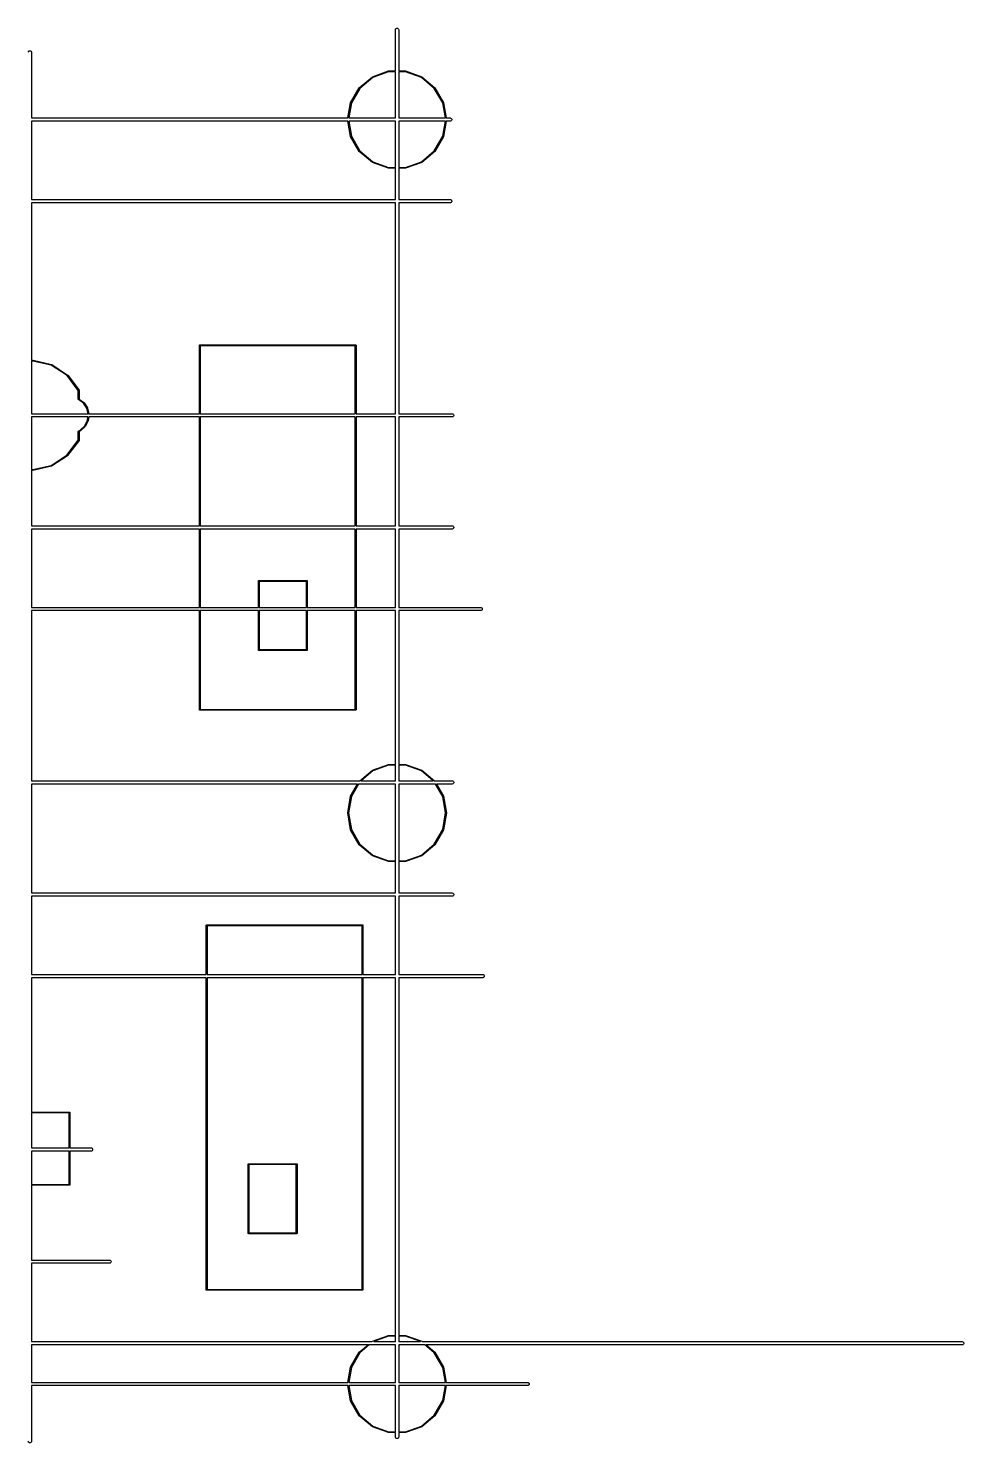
# Model space of a CAD drawing. Extents: x 15 to 494, y -198 to -76.
# Drawn here: x 435.5 to 493.7, y -198 to -109.9 of the extents above; entities that cross this region are included whole.
import ezdxf

# ---------------------------------------------------------------- set-up
doc = ezdxf.new("R2010")
doc.units = 0
doc.header["$MEASUREMENT"] = 0
doc.layers.add('BLACK', color=7, linetype='CONTINUOUS')

msp = doc.modelspace()

# ---------------------------------------------------------------- linework, layer by layer
at = {"layer": 'Black'}
for p, q in [((458.37, -109.982), (458.376, -109.948)), ((458.37, -112.542), (458.37, -109.982)), ((458.376, -109.948), (458.393, -109.918)), ((458.393, -109.918), (458.42, -109.895)), ((458.42, -109.895), (458.453, -109.884)), ((458.453, -109.884), (458.487, -109.884)), ((458.487, -109.884), (458.52, -109.895)), ((458.52, -109.895), (458.547, -109.918)), ((458.547, -109.918), (458.564, -109.948)), ((458.564, -109.948), (458.57, -109.982)), ((458.57, -109.982), (458.57, -112.542)), ((435.51, -111.379), (435.512, -111.37)), ((435.512, -111.362), (435.515, -111.353)), ((435.512, -111.37), (435.512, -111.362)), ((435.515, -111.353), (435.516, -111.345)), ((435.516, -111.345), (435.52, -111.337)), ((435.52, -111.337), (435.523, -111.329)), ((435.523, -111.329), (435.529, -111.322)), ((435.529, -111.322), (435.533, -111.315)), ((435.533, -111.315), (435.54, -111.309)), ((435.54, -111.309), (435.546, -111.302)), ((435.546, -111.302), (435.553, -111.298)), ((435.553, -111.298), (435.56, -111.292)), ((435.56, -111.292), (435.568, -111.289)), ((435.568, -111.289), (435.576, -111.285)), ((435.576, -111.285), (435.584, -111.284)), ((435.584, -111.284), (435.593, -111.281)), ((435.593, -111.281), (435.601, -111.281)), ((435.601, -111.281), (435.61, -111.279)), ((435.61, -111.279), (435.619, -111.281)), ((435.619, -111.281), (435.627, -111.281)), ((435.627, -111.281), (435.636, -111.284)), ((435.636, -111.284), (435.644, -111.285)), ((435.644, -111.285), (435.652, -111.289)), ((435.652, -111.289), (435.66, -111.292)), ((435.66, -111.292), (435.667, -111.298)), ((435.667, -111.298), (435.674, -111.302)), ((435.674, -111.302), (435.68, -111.309)), ((435.68, -111.309), (435.687, -111.315)), ((435.687, -111.315), (435.691, -111.322)), ((435.691, -111.322), (435.697, -111.329)), ((435.697, -111.329), (435.7, -111.337)), ((435.7, -111.337), (435.704, -111.345)), ((435.704, -111.345), (435.705, -111.353)), ((435.705, -111.353), (435.708, -111.362)), ((435.708, -111.362), (435.708, -111.37)), ((435.708, -111.37), (435.71, -111.379)), ((435.71, -111.379), (435.71, -115.47)), ((456.933, -112.907), (457.936, -112.542)), ((457.945, -112.591), (456.957, -112.95)), ((457.936, -112.542), (458.37, -112.542)), ((458.37, -112.591), (457.945, -112.591)), ((458.37, -115.47), (458.37, -112.591)), ((458.57, -112.542), (459.004, -112.542)), ((458.57, -112.591), (458.57, -115.47)), ((458.995, -112.591), (458.57, -112.591)), ((459.982, -112.95), (458.995, -112.591)), ((459.004, -112.542), (460.007, -112.907)), ((455.58, -114.518), (456.114, -113.593)), ((456.114, -113.593), (456.933, -112.907)), ((456.957, -112.95), (456.153, -113.626)), ((460.787, -113.626), (459.982, -112.95)), ((460.007, -112.907), (460.826, -113.593)), ((460.826, -113.593), (461.36, -114.518)), ((456.153, -113.626), (455.627, -114.535)), ((461.313, -114.535), (460.787, -113.626)), ((455.413, -115.47), (455.58, -114.518)), ((455.627, -114.535), (455.463, -115.47)), ((461.477, -115.47), (461.313, -114.535)), ((461.36, -114.518), (461.527, -115.47)), ((435.71, -115.47), (455.413, -115.47)), ((435.71, -115.67), (435.71, -120.55)), ((455.413, -115.67), (435.71, -115.67)), ((455.58, -116.622), (455.413, -115.67)), ((455.463, -115.47), (458.37, -115.47)), ((455.463, -115.67), (455.627, -116.605)), ((458.37, -115.67), (455.463, -115.67)), ((458.37, -118.549), (458.37, -115.67)), ((458.57, -115.47), (461.477, -115.47)), ((458.57, -115.67), (458.57, -118.549)), ((461.477, -115.67), (458.57, -115.67)), ((461.313, -116.605), (461.477, -115.67)), ((461.527, -115.67), (461.36, -116.622)), ((461.527, -115.47), (461.772, -115.47)), ((461.772, -115.67), (461.527, -115.67)), ((461.772, -115.47), (461.806, -115.476)), ((461.806, -115.664), (461.772, -115.67)), ((461.806, -115.476), (461.836, -115.493)), ((461.836, -115.647), (461.806, -115.664)), ((461.836, -115.493), (461.859, -115.52)), ((461.859, -115.62), (461.836, -115.647)), ((461.859, -115.52), (461.87, -115.553)), ((461.87, -115.587), (461.859, -115.62)), ((461.87, -115.553), (461.87, -115.587)), ((456.114, -117.547), (455.58, -116.622)), ((455.627, -116.605), (456.153, -117.514)), ((460.787, -117.514), (461.313, -116.605)), ((461.36, -116.622), (460.826, -117.547)), ((456.933, -118.233), (456.114, -117.547)), ((456.153, -117.514), (456.957, -118.19)), ((459.982, -118.19), (460.787, -117.514)), ((460.826, -117.547), (460.007, -118.233)), ((457.936, -118.598), (456.933, -118.233)), ((456.957, -118.19), (457.945, -118.549)), ((458.37, -118.598), (457.936, -118.598)), ((457.945, -118.549), (458.37, -118.549)), ((458.37, -120.55), (458.37, -118.598)), ((458.57, -118.549), (458.995, -118.549)), ((459.004, -118.598), (458.57, -118.598)), ((458.57, -118.598), (458.57, -120.55)), ((458.995, -118.549), (459.982, -118.19)), ((460.007, -118.233), (459.004, -118.598)), ((435.71, -120.55), (458.37, -120.55)), ((458.57, -120.55), (461.772, -120.55)), ((461.772, -120.55), (461.806, -120.556)), ((461.806, -120.556), (461.836, -120.573)), ((461.836, -120.573), (461.859, -120.6)), ((461.859, -120.6), (461.87, -120.633)), ((461.87, -120.667), (461.859, -120.7)), ((461.87, -120.633), (461.87, -120.667)), ((458.37, -120.75), (435.71, -120.75)), ((435.71, -120.75), (435.71, -130.563)), ((458.37, -133.885), (458.37, -120.75)), ((461.772, -120.75), (458.57, -120.75)), ((458.57, -120.75), (458.57, -133.885)), ((461.806, -120.744), (461.772, -120.75)), ((461.836, -120.727), (461.806, -120.744)), ((461.859, -120.7), (461.836, -120.727)), ((446.163, -129.627), (446.164, -129.625)), ((446.163, -133.885), (446.163, -129.627)), ((446.164, -129.62), (446.165, -129.618)), ((446.164, -129.622), (446.164, -129.62)), ((446.164, -129.625), (446.164, -129.622)), ((446.165, -129.618), (446.166, -129.616)), ((446.166, -129.616), (446.167, -129.614)), ((446.167, -129.614), (446.168, -129.613)), ((446.168, -129.613), (446.169, -129.611)), ((446.169, -129.611), (446.171, -129.609)), ((446.171, -129.609), (446.172, -129.608)), ((446.172, -129.608), (446.174, -129.607)), ((446.174, -129.607), (446.176, -129.605)), ((446.176, -129.605), (446.178, -129.604)), ((446.178, -129.604), (446.18, -129.603)), ((446.18, -129.603), (446.182, -129.603)), ((446.182, -129.603), (446.184, -129.602)), ((446.184, -129.602), (446.186, -129.602)), ((446.186, -129.602), (446.188, -129.602)), ((446.188, -129.602), (455.888, -129.602)), ((446.213, -129.652), (446.213, -133.885)), ((455.863, -129.652), (446.213, -129.652)), ((455.863, -133.885), (455.863, -129.652)), ((455.888, -129.602), (455.89, -129.602)), ((455.89, -129.602), (455.893, -129.602)), ((455.893, -129.602), (455.895, -129.603)), ((455.895, -129.603), (455.897, -129.603)), ((455.897, -129.603), (455.899, -129.604)), ((455.899, -129.604), (455.901, -129.605)), ((455.901, -129.605), (455.902, -129.607)), ((455.902, -129.607), (455.904, -129.608)), ((455.904, -129.608), (455.906, -129.609)), ((455.906, -129.609), (455.907, -129.611)), ((455.907, -129.611), (455.908, -129.613)), ((455.908, -129.613), (455.91, -129.614)), ((455.91, -129.614), (455.911, -129.616)), ((455.911, -129.616), (455.912, -129.618)), ((455.912, -129.618), (455.912, -129.62)), ((455.912, -129.62), (455.913, -129.622)), ((455.913, -129.622), (455.913, -129.625)), ((455.913, -129.625), (455.913, -129.627)), ((455.913, -129.627), (455.913, -133.885)), ((435.71, -130.563), (435.797, -130.553)), ((435.798, -130.603), (435.71, -130.614)), ((435.71, -130.614), (435.71, -133.885)), ((435.797, -130.553), (435.805, -130.554)), ((436.943, -130.872), (435.798, -130.603)), ((435.805, -130.554), (436.959, -130.824)), ((435.805, -130.554), (435.805, -130.554)), ((437.928, -131.515), (436.943, -130.872)), ((436.959, -130.824), (436.967, -130.827)), ((436.967, -130.827), (437.959, -131.476)), ((438.625, -132.443), (437.928, -131.515)), ((437.959, -131.476), (437.962, -131.479)), ((437.962, -131.479), (437.965, -131.482)), ((437.965, -131.482), (438.67, -132.42)), ((438.625, -132.985), (438.625, -132.443)), ((438.626, -132.988), (438.625, -132.985)), ((438.626, -132.991), (438.626, -132.988)), ((438.626, -132.992), (438.626, -132.991)), ((438.627, -132.994), (438.626, -132.992)), ((438.628, -132.996), (438.627, -132.994)), ((438.629, -132.999), (438.628, -132.996)), ((438.63, -133), (438.629, -132.999)), ((438.631, -133.001), (438.63, -133)), ((438.67, -132.42), (438.672, -132.423)), ((438.672, -132.423), (438.673, -132.426)), ((438.673, -132.426), (438.674, -132.427)), ((438.674, -132.427), (438.674, -132.428)), ((438.674, -132.428), (438.674, -132.431)), ((438.674, -132.431), (438.675, -132.435)), ((438.675, -132.435), (438.675, -132.972)), ((438.675, -132.972), (438.977, -133.196)), ((438.633, -133.003), (438.631, -133.001)), ((438.635, -133.005), (438.633, -133.003)), ((438.943, -133.234), (438.635, -133.005)), ((439.153, -133.55), (438.943, -133.234)), ((438.977, -133.196), (438.983, -133.203)), ((438.983, -133.203), (439.197, -133.527)), ((439.232, -133.885), (439.153, -133.55)), ((439.197, -133.527), (439.198, -133.529)), ((439.198, -133.529), (439.2, -133.535)), ((439.2, -133.535), (439.284, -133.885)), ((435.71, -133.885), (439.232, -133.885)), ((435.71, -134.085), (435.71, -137.358)), ((439.222, -134.085), (435.71, -134.085)), ((438.751, -134.898), (439.028, -134.636)), ((439.065, -134.669), (438.783, -134.936)), ((439.028, -134.636), (439.197, -134.297)), ((439.07, -134.662), (439.065, -134.669)), ((439.244, -134.315), (439.07, -134.662)), ((439.197, -134.297), (439.222, -134.085)), ((439.246, -134.307), (439.244, -134.315)), ((439.272, -134.085), (439.246, -134.307)), ((446.163, -134.085), (439.272, -134.085)), ((439.284, -133.885), (446.163, -133.885)), ((446.163, -140.87), (446.163, -134.085)), ((446.213, -133.885), (455.863, -133.885)), ((446.213, -134.085), (446.213, -140.87)), ((455.863, -134.085), (446.213, -134.085)), ((455.863, -140.87), (455.863, -134.085)), ((455.913, -133.885), (458.37, -133.885)), ((455.913, -134.085), (455.913, -140.87)), ((458.37, -134.085), (455.913, -134.085)), ((458.37, -140.87), (458.37, -134.085)), ((458.57, -133.885), (461.899, -133.885)), ((461.899, -134.085), (458.57, -134.085)), ((458.57, -134.085), (458.57, -140.87)), ((461.899, -133.885), (461.933, -133.891)), ((461.933, -134.079), (461.899, -134.085)), ((461.933, -133.891), (461.963, -133.908)), ((461.963, -134.062), (461.933, -134.079)), ((461.963, -133.908), (461.986, -133.935)), ((461.986, -134.035), (461.963, -134.062)), ((461.986, -133.935), (461.997, -133.968)), ((461.997, -134.002), (461.986, -134.035)), ((461.997, -133.968), (461.997, -134.002)), ((437.919, -136.463), (438.625, -135.527)), ((438.67, -135.55), (437.956, -136.496)), ((438.625, -134.985), (438.627, -134.976)), ((438.625, -135.527), (438.625, -134.985)), ((438.627, -134.976), (438.631, -134.969)), ((438.631, -134.969), (438.637, -134.963)), ((438.637, -134.963), (438.646, -134.96)), ((438.646, -134.96), (438.654, -134.96)), ((438.654, -134.96), (438.658, -134.962)), ((438.658, -134.962), (438.659, -134.96)), ((438.659, -134.96), (438.663, -134.952)), ((438.663, -134.952), (438.67, -134.947)), ((438.67, -134.947), (438.751, -134.898)), ((438.672, -135.547), (438.67, -135.55)), ((438.673, -135.544), (438.672, -135.547)), ((438.674, -135.543), (438.673, -135.544)), ((438.675, -135.535), (438.674, -135.539)), ((438.674, -135.539), (438.674, -135.542)), ((438.674, -135.542), (438.674, -135.543)), ((438.678, -134.993), (438.675, -134.992)), ((438.675, -134.992), (438.675, -135.535)), ((438.687, -134.993), (438.678, -134.993)), ((438.695, -134.99), (438.687, -134.993)), ((438.779, -134.939), (438.695, -134.99)), ((438.781, -134.938), (438.779, -134.939)), ((438.783, -134.936), (438.781, -134.938)), ((436.933, -137.103), (437.919, -136.463)), ((437.95, -136.502), (436.956, -137.147)), ((437.956, -136.496), (437.95, -136.502)), ((437.95, -136.502), (437.95, -136.502)), ((435.71, -137.358), (435.786, -137.367)), ((435.786, -137.367), (436.933, -137.103)), ((436.948, -137.151), (435.793, -137.417)), ((436.956, -137.147), (436.948, -137.151)), ((435.785, -137.418), (435.71, -137.408)), ((435.71, -137.408), (435.71, -140.87)), ((435.793, -137.417), (435.785, -137.418)), ((435.785, -137.418), (435.785, -137.418)), ((435.785, -137.418), (435.785, -137.418)), ((435.793, -137.417), (435.793, -137.417)), ((435.71, -140.87), (446.163, -140.87)), ((446.213, -140.87), (455.863, -140.87)), ((455.913, -140.87), (458.37, -140.87)), ((458.57, -140.87), (461.899, -140.87)), ((461.899, -140.87), (461.933, -140.876)), ((461.933, -140.876), (461.963, -140.893)), ((461.963, -140.893), (461.986, -140.92)), ((461.986, -140.92), (461.997, -140.953)), ((435.71, -141.07), (435.71, -145.95)), ((446.163, -141.07), (435.71, -141.07)), ((446.163, -145.95), (446.163, -141.07)), ((446.213, -141.07), (446.213, -145.95)), ((455.863, -141.07), (446.213, -141.07)), ((455.863, -145.95), (455.863, -141.07)), ((455.913, -141.07), (455.913, -145.95)), ((458.37, -141.07), (455.913, -141.07)), ((458.37, -145.95), (458.37, -141.07)), ((461.899, -141.07), (458.57, -141.07)), ((458.57, -141.07), (458.57, -145.95)), ((461.933, -141.064), (461.899, -141.07)), ((461.963, -141.047), (461.933, -141.064)), ((461.986, -141.02), (461.963, -141.047)), ((461.997, -140.987), (461.986, -141.02)), ((461.997, -140.953), (461.997, -140.987)), ((449.833, -144.297), (449.834, -144.295)), ((449.833, -144.299), (449.833, -144.297)), ((449.833, -144.301), (449.833, -144.299)), ((449.833, -145.95), (449.833, -144.301)), ((449.834, -144.295), (449.835, -144.292)), ((449.835, -144.292), (449.836, -144.291)), ((449.836, -144.288), (449.838, -144.287)), ((449.836, -144.291), (449.836, -144.288)), ((449.838, -144.287), (449.839, -144.285)), ((449.839, -144.285), (449.841, -144.284)), ((449.841, -144.284), (449.842, -144.282)), ((449.842, -144.282), (449.844, -144.281)), ((449.844, -144.281), (449.845, -144.279)), ((449.845, -144.279), (449.848, -144.279)), ((449.848, -144.279), (449.849, -144.278)), ((449.849, -144.278), (449.852, -144.277)), ((449.852, -144.277), (449.854, -144.276)), ((449.854, -144.276), (449.856, -144.276)), ((449.856, -144.276), (449.858, -144.276)), ((449.858, -144.276), (452.858, -144.276)), ((449.883, -144.326), (449.883, -145.95)), ((452.833, -144.326), (449.883, -144.326)), ((452.833, -145.95), (452.833, -144.326)), ((452.858, -144.276), (452.86, -144.276)), ((452.86, -144.276), (452.862, -144.276)), ((452.862, -144.276), (452.864, -144.277)), ((452.864, -144.277), (452.867, -144.278)), ((452.867, -144.278), (452.868, -144.279)), ((452.868, -144.279), (452.87, -144.279)), ((452.87, -144.279), (452.872, -144.281)), ((452.872, -144.281), (452.874, -144.282)), ((452.874, -144.282), (452.875, -144.284)), ((452.875, -144.284), (452.877, -144.285)), ((452.877, -144.285), (452.878, -144.287)), ((452.878, -144.287), (452.88, -144.288)), ((452.88, -144.288), (452.88, -144.291)), ((452.88, -144.291), (452.881, -144.292)), ((452.881, -144.292), (452.882, -144.295)), ((452.882, -144.295), (452.883, -144.297)), ((452.883, -144.297), (452.883, -144.299)), ((452.883, -144.299), (452.883, -144.301)), ((452.883, -144.301), (452.883, -145.95)), ((435.71, -145.95), (446.163, -145.95)), ((446.163, -146.15), (435.71, -146.15)), ((435.71, -146.15), (435.71, -156.745)), ((446.163, -152.327), (446.163, -146.15)), ((446.213, -145.95), (449.833, -145.95)), ((449.833, -146.15), (446.213, -146.15)), ((446.213, -146.15), (446.213, -152.302)), ((449.833, -148.601), (449.833, -146.15)), ((449.883, -145.95), (452.833, -145.95)), ((449.883, -146.15), (449.883, -148.576)), ((452.833, -146.15), (449.883, -146.15)), ((452.833, -148.576), (452.833, -146.15)), ((452.883, -145.95), (455.863, -145.95)), ((452.883, -146.15), (452.883, -148.601)), ((455.863, -146.15), (452.883, -146.15)), ((455.863, -152.302), (455.863, -146.15)), ((455.913, -145.95), (458.37, -145.95)), ((455.913, -146.15), (455.913, -152.327)), ((458.37, -146.15), (455.913, -146.15)), ((458.37, -155.722), (458.37, -146.15)), ((458.57, -145.95), (463.677, -145.95)), ((463.677, -146.15), (458.57, -146.15)), ((458.57, -146.15), (458.57, -155.722)), ((463.677, -145.95), (463.711, -145.956)), ((463.711, -146.144), (463.677, -146.15)), ((463.711, -145.956), (463.741, -145.973)), ((463.741, -146.127), (463.711, -146.144)), ((463.741, -145.973), (463.764, -146)), ((463.764, -146.1), (463.741, -146.127)), ((463.764, -146), (463.775, -146.033)), ((463.775, -146.067), (463.764, -146.1)), ((463.775, -146.033), (463.775, -146.067)), ((449.833, -148.603), (449.833, -148.601)), ((449.833, -148.605), (449.833, -148.603)), ((449.834, -148.607), (449.833, -148.605)), ((449.835, -148.61), (449.834, -148.607)), ((449.836, -148.611), (449.835, -148.61)), ((449.836, -148.613), (449.836, -148.611)), ((449.838, -148.615), (449.836, -148.613)), ((449.839, -148.617), (449.838, -148.615)), ((449.841, -148.618), (449.839, -148.617)), ((449.842, -148.62), (449.841, -148.618)), ((449.844, -148.621), (449.842, -148.62)), ((449.845, -148.623), (449.844, -148.621)), ((449.848, -148.623), (449.845, -148.623)), ((449.849, -148.624), (449.848, -148.623)), ((449.852, -148.625), (449.849, -148.624)), ((449.854, -148.626), (449.852, -148.625)), ((449.856, -148.626), (449.854, -148.626)), ((449.858, -148.626), (449.856, -148.626)), ((452.858, -148.626), (449.858, -148.626)), ((449.883, -148.576), (452.833, -148.576)), ((452.86, -148.626), (452.858, -148.626)), ((452.862, -148.626), (452.86, -148.626)), ((452.864, -148.625), (452.862, -148.626)), ((452.867, -148.624), (452.864, -148.625)), ((452.868, -148.623), (452.867, -148.624)), ((452.87, -148.623), (452.868, -148.623)), ((452.872, -148.621), (452.87, -148.623)), ((452.874, -148.62), (452.872, -148.621)), ((452.875, -148.618), (452.874, -148.62)), ((452.877, -148.617), (452.875, -148.618)), ((452.878, -148.615), (452.877, -148.617)), ((452.88, -148.613), (452.878, -148.615)), ((452.881, -148.61), (452.88, -148.611)), ((452.88, -148.611), (452.88, -148.613)), ((452.882, -148.607), (452.881, -148.61)), ((452.883, -148.605), (452.882, -148.607)), ((452.883, -148.601), (452.883, -148.603)), ((452.883, -148.603), (452.883, -148.605)), ((446.164, -152.329), (446.163, -152.327)), ((446.164, -152.331), (446.164, -152.329)), ((446.164, -152.333), (446.164, -152.331)), ((446.165, -152.335), (446.164, -152.333)), ((446.166, -152.337), (446.165, -152.335)), ((446.167, -152.339), (446.166, -152.337)), ((446.168, -152.341), (446.167, -152.339)), ((446.169, -152.343), (446.168, -152.341)), ((446.171, -152.344), (446.169, -152.343)), ((446.172, -152.346), (446.171, -152.344)), ((446.174, -152.347), (446.172, -152.346)), ((446.176, -152.348), (446.174, -152.347)), ((446.178, -152.349), (446.176, -152.348)), ((446.18, -152.35), (446.178, -152.349)), ((446.182, -152.351), (446.18, -152.35)), ((446.184, -152.351), (446.182, -152.351)), ((446.186, -152.351), (446.184, -152.351)), ((446.188, -152.352), (446.186, -152.351)), ((455.888, -152.352), (446.188, -152.352)), ((446.213, -152.302), (455.863, -152.302)), ((455.89, -152.351), (455.888, -152.352)), ((455.893, -152.351), (455.89, -152.351)), ((455.895, -152.351), (455.893, -152.351)), ((455.897, -152.35), (455.895, -152.351)), ((455.899, -152.349), (455.897, -152.35)), ((455.901, -152.348), (455.899, -152.349)), ((455.902, -152.347), (455.901, -152.348)), ((455.904, -152.346), (455.902, -152.347)), ((455.906, -152.344), (455.904, -152.346)), ((455.907, -152.343), (455.906, -152.344)), ((455.908, -152.341), (455.907, -152.343)), ((455.91, -152.339), (455.908, -152.341)), ((455.911, -152.337), (455.91, -152.339)), ((455.912, -152.335), (455.911, -152.337)), ((455.913, -152.331), (455.912, -152.333)), ((455.912, -152.333), (455.912, -152.335)), ((455.913, -152.327), (455.913, -152.329)), ((455.913, -152.329), (455.913, -152.331)), ((456.933, -156.087), (457.936, -155.722)), ((457.945, -155.771), (456.957, -156.13)), ((457.936, -155.722), (458.37, -155.722)), ((458.37, -155.771), (457.945, -155.771)), ((458.37, -156.745), (458.37, -155.771)), ((458.57, -155.722), (459.004, -155.722)), ((458.57, -155.771), (458.57, -156.745)), ((458.995, -155.771), (458.57, -155.771)), ((459.982, -156.13), (458.995, -155.771)), ((459.004, -155.722), (460.007, -156.087)), ((435.71, -156.745), (456.148, -156.745)), ((456.148, -156.745), (456.933, -156.087)), ((456.957, -156.13), (456.225, -156.745)), ((456.225, -156.745), (458.37, -156.745)), ((458.57, -156.745), (460.715, -156.745)), ((460.715, -156.745), (459.982, -156.13)), ((460.007, -156.087), (460.792, -156.745)), ((460.792, -156.745), (461.899, -156.745)), ((461.899, -156.745), (461.933, -156.751)), ((461.933, -156.751), (461.963, -156.768)), ((461.963, -156.768), (461.986, -156.795)), ((435.71, -156.945), (435.71, -163.73)), ((456.015, -156.945), (435.71, -156.945)), ((455.58, -157.698), (456.015, -156.945)), ((456.072, -156.945), (455.627, -157.715)), ((458.37, -156.945), (456.072, -156.945)), ((458.37, -161.729), (458.37, -156.945)), ((460.868, -156.945), (458.57, -156.945)), ((458.57, -156.945), (458.57, -161.729)), ((461.313, -157.715), (460.868, -156.945)), ((461.899, -156.945), (460.925, -156.945)), ((460.925, -156.945), (461.36, -157.698)), ((461.933, -156.939), (461.899, -156.945)), ((461.963, -156.922), (461.933, -156.939)), ((461.986, -156.895), (461.963, -156.922)), ((461.986, -156.795), (461.997, -156.828)), ((461.997, -156.862), (461.986, -156.895)), ((461.997, -156.828), (461.997, -156.862)), ((455.395, -158.75), (455.58, -157.698)), ((455.627, -157.715), (455.445, -158.75)), ((461.495, -158.75), (461.313, -157.715)), ((461.36, -157.698), (461.545, -158.75)), ((455.58, -159.802), (455.395, -158.75)), ((455.445, -158.75), (455.627, -159.785)), ((461.313, -159.785), (461.495, -158.75)), ((461.545, -158.75), (461.36, -159.802)), ((456.114, -160.727), (455.58, -159.802)), ((455.627, -159.785), (456.153, -160.694)), ((460.787, -160.694), (461.313, -159.785)), ((461.36, -159.802), (460.826, -160.727)), ((456.933, -161.413), (456.114, -160.727)), ((456.153, -160.694), (456.957, -161.37)), ((459.982, -161.37), (460.787, -160.694)), ((460.826, -160.727), (460.007, -161.413)), ((457.936, -161.778), (456.933, -161.413)), ((456.957, -161.37), (457.945, -161.729)), ((458.37, -161.778), (457.936, -161.778)), ((457.945, -161.729), (458.37, -161.729)), ((458.37, -163.73), (458.37, -161.778)), ((458.57, -161.729), (458.995, -161.729)), ((459.004, -161.778), (458.57, -161.778)), ((458.57, -161.778), (458.57, -163.73)), ((458.995, -161.729), (459.982, -161.37)), ((460.007, -161.413), (459.004, -161.778)), ((435.71, -163.73), (458.37, -163.73)), ((458.57, -163.73), (461.899, -163.73)), ((461.899, -163.73), (461.933, -163.736)), ((461.933, -163.736), (461.963, -163.753)), ((461.963, -163.753), (461.986, -163.78)), ((461.986, -163.78), (461.997, -163.813)), ((461.997, -163.813), (461.997, -163.847)), ((435.71, -163.93), (435.71, -168.81)), ((458.37, -163.93), (435.71, -163.93)), ((458.37, -168.81), (458.37, -163.93)), ((461.899, -163.93), (458.57, -163.93)), ((458.57, -163.93), (458.57, -168.81)), ((461.933, -163.924), (461.899, -163.93)), ((461.963, -163.907), (461.933, -163.924)), ((461.986, -163.88), (461.963, -163.907)), ((461.997, -163.847), (461.986, -163.88)), ((446.591, -165.74), (446.592, -165.738)), ((446.591, -165.742), (446.591, -165.74)), ((446.591, -165.744), (446.591, -165.742)), ((446.591, -168.81), (446.591, -165.744)), ((446.592, -165.735), (446.593, -165.733)), ((446.592, -165.738), (446.592, -165.735)), ((446.593, -165.733), (446.594, -165.731)), ((446.594, -165.731), (446.596, -165.73)), ((446.596, -165.73), (446.597, -165.728)), ((446.597, -165.728), (446.598, -165.726)), ((446.598, -165.726), (446.6, -165.725)), ((446.6, -165.725), (446.602, -165.724)), ((446.602, -165.724), (446.603, -165.722)), ((446.603, -165.722), (446.605, -165.722)), ((446.605, -165.722), (446.607, -165.72)), ((446.607, -165.72), (446.609, -165.72)), ((446.609, -165.72), (446.612, -165.719)), ((446.612, -165.719), (446.614, -165.719)), ((446.614, -165.719), (446.616, -165.719)), ((446.616, -165.719), (456.316, -165.719)), ((446.641, -165.769), (446.641, -168.81)), ((456.291, -165.769), (446.641, -165.769)), ((456.291, -168.81), (456.291, -165.769)), ((456.316, -165.719), (456.318, -165.719)), ((456.318, -165.719), (456.32, -165.719)), ((456.32, -165.719), (456.322, -165.72)), ((456.322, -165.72), (456.324, -165.72)), ((456.324, -165.72), (456.326, -165.722)), ((456.326, -165.722), (456.328, -165.722)), ((456.328, -165.722), (456.33, -165.724)), ((456.33, -165.724), (456.332, -165.725)), ((456.332, -165.725), (456.333, -165.726)), ((456.333, -165.726), (456.335, -165.728)), ((456.335, -165.728), (456.336, -165.73)), ((456.336, -165.73), (456.338, -165.731)), ((456.338, -165.731), (456.338, -165.733)), ((456.338, -165.733), (456.339, -165.735)), ((456.339, -165.735), (456.34, -165.738)), ((456.34, -165.738), (456.34, -165.74)), ((456.34, -165.74), (456.34, -165.742)), ((456.34, -165.742), (456.341, -165.744)), ((456.341, -165.744), (456.341, -168.81)), ((435.71, -168.81), (446.591, -168.81)), ((446.591, -169.01), (435.71, -169.01)), ((435.71, -169.01), (435.71, -177.38)), ((446.591, -188.444), (446.591, -169.01)), ((446.641, -168.81), (456.291, -168.81)), ((446.641, -169.01), (446.641, -188.419)), ((456.291, -169.01), (446.641, -169.01)), ((456.291, -188.419), (456.291, -169.01)), ((456.341, -168.81), (458.37, -168.81)), ((456.341, -169.01), (456.341, -188.444)), ((458.37, -169.01), (456.341, -169.01)), ((458.37, -191.282), (458.37, -169.01)), ((458.57, -168.81), (463.804, -168.81)), ((463.804, -169.01), (458.57, -169.01)), ((458.57, -169.01), (458.57, -191.282)), ((463.804, -168.81), (463.838, -168.816)), ((463.838, -169.004), (463.804, -169.01)), ((463.838, -168.816), (463.868, -168.833)), ((463.868, -168.987), (463.838, -169.004)), ((463.868, -168.833), (463.891, -168.86)), ((463.891, -168.96), (463.868, -168.987)), ((463.891, -168.86), (463.902, -168.893)), ((463.902, -168.927), (463.891, -168.96)), ((463.902, -168.893), (463.902, -168.927)), ((435.71, -177.38), (438.08, -177.38)), ((435.71, -177.43), (435.71, -179.605)), ((438.055, -177.43), (435.71, -177.43)), ((438.055, -179.605), (438.055, -177.43)), ((438.08, -177.38), (438.082, -177.38)), ((438.082, -177.38), (438.084, -177.38)), ((438.084, -177.38), (438.086, -177.381)), ((438.086, -177.381), (438.089, -177.382)), ((438.089, -177.382), (438.09, -177.383)), ((438.09, -177.383), (438.092, -177.383)), ((438.092, -177.383), (438.094, -177.385)), ((438.094, -177.385), (438.096, -177.386)), ((438.096, -177.386), (438.097, -177.388)), ((438.097, -177.388), (438.099, -177.389)), ((438.099, -177.389), (438.1, -177.391)), ((438.1, -177.391), (438.102, -177.392)), ((438.102, -177.392), (438.102, -177.395)), ((438.102, -177.395), (438.103, -177.396)), ((438.103, -177.396), (438.104, -177.399)), ((438.104, -177.399), (438.105, -177.401)), ((438.105, -177.401), (438.105, -177.403)), ((438.105, -177.403), (438.105, -177.405)), ((438.105, -177.405), (438.105, -179.605)), ((435.71, -179.605), (438.055, -179.605)), ((438.105, -179.605), (439.42, -179.605)), ((439.42, -179.605), (439.454, -179.611)), ((439.454, -179.611), (439.484, -179.628)), ((439.484, -179.628), (439.507, -179.655)), ((439.507, -179.655), (439.518, -179.688)), ((435.71, -179.805), (435.71, -181.88)), ((438.055, -179.805), (435.71, -179.805)), ((438.055, -181.88), (438.055, -179.805)), ((439.42, -179.805), (438.105, -179.805)), ((438.105, -179.805), (438.105, -181.905)), ((439.454, -179.799), (439.42, -179.805)), ((439.484, -179.782), (439.454, -179.799)), ((439.507, -179.755), (439.484, -179.782)), ((439.518, -179.722), (439.507, -179.755)), ((439.518, -179.688), (439.518, -179.722)), ((449.198, -180.619), (449.199, -180.617)), ((449.198, -180.621), (449.198, -180.619)), ((449.198, -180.623), (449.198, -180.621)), ((449.198, -184.923), (449.198, -180.623)), ((449.199, -180.617), (449.2, -180.614)), ((449.2, -180.614), (449.201, -180.613)), ((449.201, -180.611), (449.203, -180.609)), ((449.201, -180.613), (449.201, -180.611)), ((449.203, -180.609), (449.204, -180.607)), ((449.204, -180.607), (449.206, -180.606)), ((449.206, -180.606), (449.207, -180.604)), ((449.207, -180.604), (449.209, -180.603)), ((449.209, -180.603), (449.21, -180.601)), ((449.21, -180.601), (449.213, -180.601)), ((449.213, -180.601), (449.214, -180.6)), ((449.214, -180.6), (449.217, -180.599)), ((449.217, -180.599), (449.219, -180.598)), ((449.219, -180.598), (449.221, -180.598)), ((449.221, -180.598), (449.223, -180.598)), ((449.223, -180.598), (452.223, -180.598)), ((449.248, -180.648), (449.248, -184.898)), ((452.198, -180.648), (449.248, -180.648)), ((452.198, -184.898), (452.198, -180.648)), ((452.223, -180.598), (452.225, -180.598)), ((452.225, -180.598), (452.227, -180.598)), ((452.227, -180.598), (452.229, -180.599)), ((452.229, -180.599), (452.232, -180.6)), ((452.232, -180.6), (452.233, -180.601)), ((452.233, -180.601), (452.236, -180.601)), ((452.236, -180.601), (452.237, -180.603)), ((452.237, -180.603), (452.239, -180.604)), ((452.239, -180.604), (452.24, -180.606)), ((452.24, -180.606), (452.242, -180.607)), ((452.242, -180.607), (452.243, -180.609)), ((452.243, -180.609), (452.245, -180.611)), ((452.245, -180.611), (452.245, -180.613)), ((452.245, -180.613), (452.246, -180.614)), ((452.246, -180.614), (452.247, -180.617)), ((452.247, -180.617), (452.248, -180.619)), ((452.248, -180.619), (452.248, -180.621)), ((452.248, -180.621), (452.248, -180.623)), ((452.248, -180.623), (452.248, -184.923)), ((435.71, -181.88), (438.055, -181.88)), ((438.08, -181.93), (435.71, -181.93)), ((435.71, -181.93), (435.71, -186.59)), ((438.082, -181.93), (438.08, -181.93)), ((438.084, -181.93), (438.082, -181.93)), ((438.086, -181.929), (438.084, -181.93)), ((438.089, -181.928), (438.086, -181.929)), ((438.09, -181.927), (438.089, -181.928)), ((438.092, -181.927), (438.09, -181.927)), ((438.094, -181.925), (438.092, -181.927)), ((438.096, -181.924), (438.094, -181.925)), ((438.097, -181.922), (438.096, -181.924)), ((438.099, -181.921), (438.097, -181.922)), ((438.1, -181.919), (438.099, -181.921)), ((438.102, -181.917), (438.1, -181.919)), ((438.103, -181.914), (438.102, -181.915)), ((438.102, -181.915), (438.102, -181.917)), ((438.104, -181.911), (438.103, -181.914)), ((438.105, -181.909), (438.104, -181.911)), ((438.105, -181.905), (438.105, -181.907)), ((438.105, -181.907), (438.105, -181.909)), ((449.198, -184.925), (449.198, -184.923)), ((449.198, -184.927), (449.198, -184.925)), ((449.199, -184.929), (449.198, -184.927)), ((449.2, -184.932), (449.199, -184.929)), ((449.201, -184.933), (449.2, -184.932)), ((449.201, -184.935), (449.201, -184.933)), ((449.203, -184.937), (449.201, -184.935)), ((449.204, -184.939), (449.203, -184.937)), ((449.206, -184.94), (449.204, -184.939)), ((449.207, -184.942), (449.206, -184.94)), ((449.209, -184.943), (449.207, -184.942)), ((449.21, -184.945), (449.209, -184.943)), ((449.213, -184.945), (449.21, -184.945)), ((449.214, -184.946), (449.213, -184.945)), ((449.217, -184.947), (449.214, -184.946)), ((449.219, -184.948), (449.217, -184.947)), ((449.221, -184.948), (449.219, -184.948)), ((449.223, -184.948), (449.221, -184.948)), ((452.223, -184.948), (449.223, -184.948)), ((449.248, -184.898), (452.198, -184.898)), ((452.225, -184.948), (452.223, -184.948)), ((452.227, -184.948), (452.225, -184.948)), ((452.229, -184.947), (452.227, -184.948)), ((452.232, -184.946), (452.229, -184.947)), ((452.233, -184.945), (452.232, -184.946)), ((452.236, -184.945), (452.233, -184.945)), ((452.237, -184.943), (452.236, -184.945)), ((452.239, -184.942), (452.237, -184.943)), ((452.24, -184.94), (452.239, -184.942)), ((452.242, -184.939), (452.24, -184.94)), ((452.243, -184.937), (452.242, -184.939)), ((452.245, -184.935), (452.243, -184.937)), ((452.246, -184.932), (452.245, -184.933)), ((452.245, -184.933), (452.245, -184.935)), ((452.247, -184.929), (452.246, -184.932)), ((452.248, -184.927), (452.247, -184.929)), ((452.248, -184.923), (452.248, -184.925)), ((452.248, -184.925), (452.248, -184.927)), ((435.71, -186.59), (440.563, -186.59)), ((440.563, -186.59), (440.598, -186.596)), ((440.598, -186.596), (440.628, -186.613)), ((440.628, -186.613), (440.65, -186.64)), ((440.65, -186.64), (440.662, -186.673)), ((440.662, -186.707), (440.65, -186.74)), ((440.662, -186.673), (440.662, -186.707)), ((440.563, -186.79), (435.71, -186.79)), ((435.71, -186.79), (435.71, -191.67)), ((440.598, -186.784), (440.563, -186.79)), ((440.628, -186.767), (440.598, -186.784)), ((440.65, -186.74), (440.628, -186.767)), ((446.591, -188.446), (446.591, -188.444)), ((446.591, -188.448), (446.591, -188.446)), ((446.592, -188.45), (446.591, -188.448)), ((446.592, -188.452), (446.592, -188.45)), ((446.593, -188.454), (446.592, -188.452)), ((446.594, -188.456), (446.593, -188.454)), ((446.596, -188.458), (446.594, -188.456)), ((446.597, -188.46), (446.596, -188.458)), ((446.598, -188.461), (446.597, -188.46)), ((446.6, -188.463), (446.598, -188.461)), ((446.602, -188.464), (446.6, -188.463)), ((446.603, -188.466), (446.602, -188.464)), ((446.605, -188.466), (446.603, -188.466)), ((446.607, -188.467), (446.605, -188.466)), ((446.609, -188.468), (446.607, -188.467)), ((446.612, -188.469), (446.609, -188.468)), ((446.614, -188.469), (446.612, -188.469)), ((446.616, -188.469), (446.614, -188.469)), ((456.316, -188.469), (446.616, -188.469)), ((446.641, -188.419), (456.291, -188.419)), ((456.318, -188.469), (456.316, -188.469)), ((456.32, -188.469), (456.318, -188.469)), ((456.322, -188.468), (456.32, -188.469)), ((456.324, -188.467), (456.322, -188.468)), ((456.326, -188.466), (456.324, -188.467)), ((456.328, -188.466), (456.326, -188.466)), ((456.33, -188.464), (456.328, -188.466)), ((456.332, -188.463), (456.33, -188.464)), ((456.333, -188.461), (456.332, -188.463)), ((456.335, -188.46), (456.333, -188.461)), ((456.336, -188.458), (456.335, -188.46)), ((456.338, -188.456), (456.336, -188.458)), ((456.339, -188.452), (456.338, -188.454)), ((456.338, -188.454), (456.338, -188.456)), ((456.34, -188.45), (456.339, -188.452)), ((456.341, -188.444), (456.34, -188.446)), ((456.34, -188.446), (456.34, -188.448)), ((456.34, -188.448), (456.34, -188.45)), ((435.71, -191.67), (456.905, -191.67)), ((435.71, -191.87), (435.71, -194.21)), ((456.667, -191.87), (435.71, -191.87)), ((456.114, -192.333), (456.667, -191.87)), ((456.743, -191.87), (456.153, -192.366)), ((458.37, -191.87), (456.743, -191.87)), ((456.905, -191.67), (456.933, -191.647)), ((456.933, -191.647), (457.936, -191.282)), ((457.945, -191.331), (457.013, -191.67)), ((457.013, -191.67), (458.37, -191.67)), ((457.936, -191.282), (458.37, -191.282)), ((458.37, -191.331), (457.945, -191.331)), ((458.37, -191.67), (458.37, -191.331)), ((458.37, -194.21), (458.37, -191.87)), ((458.57, -191.282), (459.004, -191.282)), ((458.57, -191.331), (458.57, -191.67)), ((458.995, -191.331), (458.57, -191.331)), ((458.57, -191.67), (459.927, -191.67)), ((460.197, -191.87), (458.57, -191.87)), ((458.57, -191.87), (458.57, -194.21)), ((459.927, -191.67), (458.995, -191.331)), ((459.004, -191.282), (460.007, -191.647)), ((460.007, -191.647), (460.035, -191.67)), ((460.035, -191.67), (493.649, -191.67)), ((460.787, -192.366), (460.197, -191.87)), ((493.649, -191.87), (460.273, -191.87)), ((460.273, -191.87), (460.826, -192.333)), ((493.649, -191.67), (493.683, -191.676)), ((493.683, -191.864), (493.649, -191.87)), ((493.683, -191.676), (493.713, -191.693)), ((493.713, -191.847), (493.683, -191.864)), ((493.713, -191.693), (493.736, -191.72)), ((493.736, -191.82), (493.713, -191.847)), ((493.736, -191.72), (493.747, -191.753)), ((493.747, -191.787), (493.736, -191.82)), ((493.747, -191.753), (493.747, -191.787)), ((455.58, -193.258), (456.114, -192.333)), ((456.153, -192.366), (455.627, -193.275)), ((461.313, -193.275), (460.787, -192.366)), ((460.826, -192.333), (461.36, -193.258)), ((455.413, -194.21), (455.58, -193.258)), ((455.627, -193.275), (455.463, -194.21)), ((461.477, -194.21), (461.313, -193.275)), ((461.36, -193.258), (461.527, -194.21)), ((435.71, -194.21), (455.413, -194.21)), ((455.413, -194.41), (435.71, -194.41)), ((435.71, -194.41), (435.71, -197.866)), ((455.58, -195.362), (455.413, -194.41)), ((455.463, -194.21), (458.37, -194.21)), ((455.463, -194.41), (455.627, -195.345)), ((458.37, -194.41), (455.463, -194.41)), ((458.37, -197.289), (458.37, -194.41)), ((458.57, -194.21), (459.74, -194.21)), ((459.74, -194.41), (458.57, -194.41)), ((458.57, -194.41), (458.57, -197.289)), ((459.74, -194.21), (461.477, -194.21)), ((461.477, -194.41), (459.74, -194.41)), ((461.313, -195.345), (461.477, -194.41)), ((461.527, -194.41), (461.36, -195.362)), ((461.527, -194.21), (466.598, -194.21)), ((466.598, -194.41), (461.527, -194.41)), ((466.598, -194.21), (466.632, -194.216)), ((466.632, -194.404), (466.598, -194.41)), ((466.632, -194.216), (466.662, -194.233)), ((466.662, -194.387), (466.632, -194.404)), ((466.662, -194.233), (466.685, -194.26)), ((466.685, -194.36), (466.662, -194.387)), ((466.685, -194.26), (466.696, -194.293)), ((466.696, -194.327), (466.685, -194.36)), ((466.696, -194.293), (466.696, -194.327)), ((456.114, -196.287), (455.58, -195.362)), ((455.627, -195.345), (456.153, -196.254)), ((460.787, -196.254), (461.313, -195.345)), ((461.36, -195.362), (460.826, -196.287)), ((456.933, -196.973), (456.114, -196.287)), ((456.153, -196.254), (456.957, -196.93)), ((459.982, -196.93), (460.787, -196.254)), ((460.826, -196.287), (460.007, -196.973)), ((457.936, -197.338), (456.933, -196.973)), ((456.957, -196.93), (457.945, -197.289)), ((457.945, -197.289), (458.37, -197.289)), ((458.57, -197.289), (458.995, -197.289)), ((458.995, -197.289), (459.982, -196.93)), ((460.007, -196.973), (459.004, -197.338)), ((435.516, -197.9), (435.51, -197.866)), ((435.533, -197.93), (435.516, -197.9)), ((435.56, -197.953), (435.533, -197.93)), ((435.593, -197.964), (435.56, -197.953)), ((435.627, -197.964), (435.593, -197.964)), ((435.66, -197.953), (435.627, -197.964)), ((435.687, -197.93), (435.66, -197.953)), ((435.704, -197.9), (435.687, -197.93)), ((435.71, -197.866), (435.704, -197.9)), ((458.37, -197.338), (457.936, -197.338)), ((458.37, -197.612), (458.37, -197.338)), ((458.376, -197.646), (458.37, -197.612)), ((458.393, -197.676), (458.376, -197.646)), ((458.42, -197.699), (458.393, -197.676)), ((458.453, -197.71), (458.42, -197.699)), ((458.487, -197.71), (458.453, -197.71)), ((458.52, -197.699), (458.487, -197.71)), ((458.547, -197.676), (458.52, -197.699)), ((458.564, -197.646), (458.547, -197.676)), ((458.57, -197.612), (458.564, -197.646)), ((459.004, -197.338), (458.57, -197.338)), ((458.57, -197.338), (458.57, -197.612))]:
    msp.add_line(p, q, dxfattribs=at)

doc.saveas('drawing.dxf')
